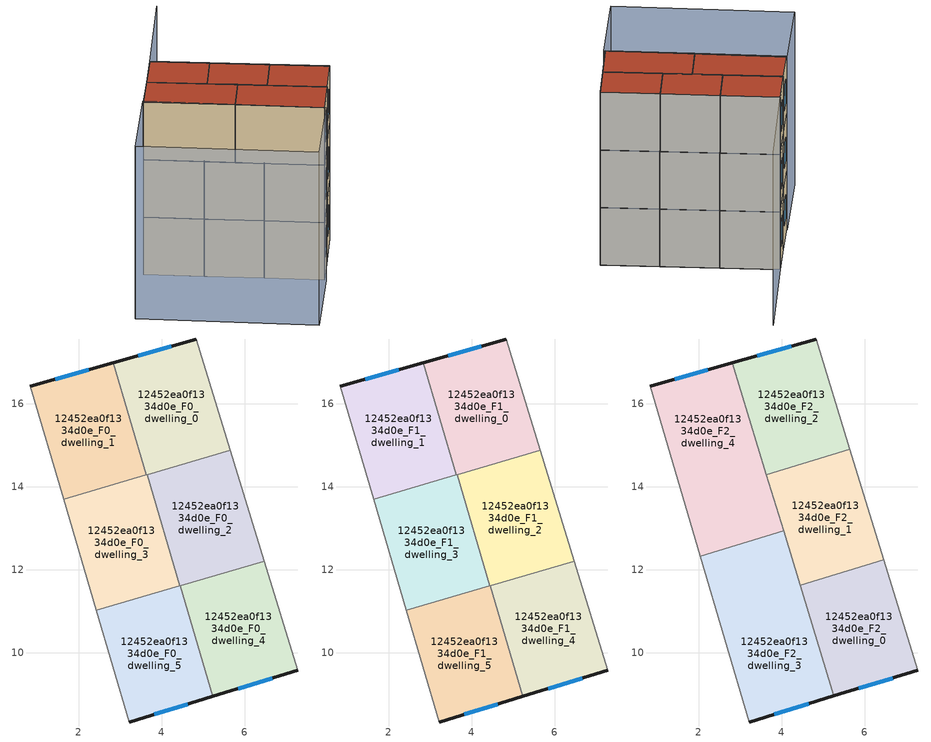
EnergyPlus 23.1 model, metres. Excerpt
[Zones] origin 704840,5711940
12452ea0f1334d0e_F0_dwelling_0
 floor ground (EU_floor_Construction): 5.66,14.88 4.84,17.56 2.84,16.99 3.63,14.29 z0
 wall outside (EU_wall_Construction): 2.84,16.99 4.84,17.56 z0:3
 wall to 12452ea0f1334d0e_F0_dwelling_1 (EU_wall_Construction): 3.63,14.29 2.84,16.99 z0:3
 wall adiabatic (EU_wall_Construction): 4.84,17.56 5.66,14.88 z0:3
 wall to 12452ea0f1334d0e_F0_dwelling_2 (EU_wall_Construction): 5.66,14.88 3.65,14.29 z0:3
 wall to 12452ea0f1334d0e_F0_dwelling_3 (EU_wall_Construction): 3.65,14.29 3.63,14.29 z0:3
 window (EU_Window_Construction): 3.44,17.16 4.24,17.39 z0.9:2.1
12452ea0f1334d0e_F0_dwelling_1
 floor ground (EU_floor_Construction): 3.63,14.29 2.84,16.99 0.84,16.42 1.64,13.7 z0
 wall outside (EU_wall_Construction): 0.84,16.42 2.84,16.99 z0:3
 wall adiabatic (EU_wall_Construction): 1.64,13.7 0.84,16.42 z0:3
 wall to 12452ea0f1334d0e_F0_dwelling_3 (EU_wall_Construction): 3.63,14.29 1.64,13.7 z0:3
 window (EU_Window_Construction): 1.44,16.59 2.24,16.82 z0.9:2.1
12452ea0f1334d0e_F0_dwelling_2
 floor ground (EU_floor_Construction): 6.47,12.21 5.66,14.88 3.65,14.29 4.44,11.61 z0
 wall to 12452ea0f1334d0e_F0_dwelling_3 (EU_wall_Construction): 4.44,11.61 3.65,14.29 z0:3
 wall adiabatic (EU_wall_Construction): 5.66,14.88 6.47,12.21 z0:3
 wall to 12452ea0f1334d0e_F0_dwelling_4 (EU_wall_Construction): 6.47,12.21 4.45,11.61 z0:3
 wall to 12452ea0f1334d0e_F0_dwelling_5 (EU_wall_Construction): 4.44,11.61,1.5 4.45,11.61,0 4.44,11.61,0
12452ea0f1334d0e_F0_dwelling_3
 floor ground (EU_floor_Construction): 4.44,11.61 3.65,14.29 1.64,13.7 2.43,11.02 z0
 wall adiabatic (EU_wall_Construction): 2.43,11.02 1.64,13.7 z0:3
 wall to 12452ea0f1334d0e_F0_dwelling_5 (EU_wall_Construction): 4.44,11.61 2.43,11.02 z0:3
12452ea0f1334d0e_F0_dwelling_4
 floor ground (EU_floor_Construction): 7.28,9.57 6.47,12.21 4.45,11.61 5.23,8.95 z0
 wall outside (EU_wall_Construction): 7.28,9.57 5.23,8.95 z0:3
 wall to 12452ea0f1334d0e_F0_dwelling_5 (EU_wall_Construction): 5.23,8.95 4.45,11.61 z0:3
 wall adiabatic (EU_wall_Construction): 6.47,12.21 7.28,9.57 z0:3
 window (EU_Window_Construction): 6.66,9.39 5.84,9.13 z0.9:2.1
12452ea0f1334d0e_F0_dwelling_5
 floor ground (EU_floor_Construction): 5.23,8.95 4.45,11.61 2.43,11.02 3.21,8.33 z0
 wall outside (EU_wall_Construction): 5.23,8.95 3.21,8.33 z0:3
 wall adiabatic (EU_wall_Construction): 3.21,8.33 2.43,11.02 z0:3
 window (EU_Window_Construction): 4.63,8.76 3.82,8.51 z0.9:2.1
12452ea0f1334d0e_F1_dwelling_0
 floor to 12452ea0f1334d0e_F0_dwelling_0 (EU_floor_Construction): 5.66,14.88 4.84,17.56 2.84,16.99 3.63,14.29 z3
 wall outside (EU_wall_Construction): 2.84,16.99 4.84,17.56 z3:6
 wall to 12452ea0f1334d0e_F1_dwelling_1 (EU_wall_Construction): 3.63,14.29 2.84,16.99 z3:6
 wall adiabatic (EU_wall_Construction): 4.84,17.56 5.66,14.88 z3:6
 wall to 12452ea0f1334d0e_F1_dwelling_2 (EU_wall_Construction): 5.66,14.88 3.65,14.29 z3:6
 wall to 12452ea0f1334d0e_F1_dwelling_3 (EU_wall_Construction): 3.65,14.29 3.63,14.29 z3:6
 window (EU_Window_Construction): 3.44,17.16 4.24,17.39 z3.9:5.1
12452ea0f1334d0e_F1_dwelling_1
 floor to 12452ea0f1334d0e_F0_dwelling_1 (EU_floor_Construction): 3.63,14.29 2.84,16.99 0.84,16.42 1.64,13.7 z3
 wall outside (EU_wall_Construction): 0.84,16.42 2.84,16.99 z3:6
 wall adiabatic (EU_wall_Construction): 1.64,13.7 0.84,16.42 z3:6
 wall to 12452ea0f1334d0e_F1_dwelling_3 (EU_wall_Construction): 3.63,14.29 1.64,13.7 z3:6
 window (EU_Window_Construction): 1.44,16.59 2.24,16.82 z3.9:5.1
12452ea0f1334d0e_F1_dwelling_2
 floor to 12452ea0f1334d0e_F0_dwelling_2 (EU_floor_Construction): 6.47,12.21 5.66,14.88 3.65,14.29 4.44,11.61 z3
 wall to 12452ea0f1334d0e_F1_dwelling_3 (EU_wall_Construction): 4.44,11.61 3.65,14.29 z3:6
 wall adiabatic (EU_wall_Construction): 5.66,14.88 6.47,12.21 z3:6
 wall to 12452ea0f1334d0e_F1_dwelling_4 (EU_wall_Construction): 6.47,12.21 4.45,11.61 z3:6
 wall to 12452ea0f1334d0e_F1_dwelling_5 (EU_wall_Construction): 4.44,11.61,4.5 4.45,11.61,3 4.44,11.61,3
12452ea0f1334d0e_F1_dwelling_3
 floor to 12452ea0f1334d0e_F0_dwelling_3 (EU_floor_Construction): 4.44,11.61 3.65,14.29 1.64,13.7 2.43,11.02 z3
 wall adiabatic (EU_wall_Construction): 2.43,11.02 1.64,13.7 z3:6
 wall to 12452ea0f1334d0e_F1_dwelling_5 (EU_wall_Construction): 4.44,11.61 2.43,11.02 z3:6
12452ea0f1334d0e_F1_dwelling_4
 floor to 12452ea0f1334d0e_F0_dwelling_4 (EU_floor_Construction): 7.28,9.57 6.47,12.21 4.45,11.61 5.23,8.95 z3
 wall outside (EU_wall_Construction): 7.28,9.57 5.23,8.95 z3:6
 wall to 12452ea0f1334d0e_F1_dwelling_5 (EU_wall_Construction): 5.23,8.95 4.45,11.61 z3:6
 wall adiabatic (EU_wall_Construction): 6.47,12.21 7.28,9.57 z3:6
 window (EU_Window_Construction): 6.66,9.39 5.84,9.13 z3.9:5.1
12452ea0f1334d0e_F1_dwelling_5
 floor to 12452ea0f1334d0e_F0_dwelling_5 (EU_floor_Construction): 5.23,8.95 4.45,11.61 2.43,11.02 3.21,8.33 z3
 wall outside (EU_wall_Construction): 5.23,8.95 3.21,8.33 z3:6
 wall adiabatic (EU_wall_Construction): 3.21,8.33 2.43,11.02 z3:6
 window (EU_Window_Construction): 4.63,8.76 3.82,8.51 z3.9:5.1
12452ea0f1334d0e_F2_dwelling_0
 floor to 12452ea0f1334d0e_F1_dwelling_4 (EU_floor_Construction): 7.28,9.57 6.47,12.21 4.45,11.61 5.26,8.96 z6
 floor to 12452ea0f1334d0e_F1_dwelling_2 (EU_floor_Construction): 6.47,12.21 6.46,12.24 4.45,11.62 4.45,11.61 z6
 wall outside (EU_wall_Construction): 7.28,9.57 5.26,8.96 z6:9
 wall to 12452ea0f1334d0e_F2_dwelling_1 (EU_wall_Construction): 4.45,11.62 6.46,12.24 z6:9
 wall adiabatic (EU_wall_Construction): 6.46,12.24 7.28,9.57 z6:9
 wall to 12452ea0f1334d0e_F2_dwelling_3 (EU_wall_Construction): 5.26,8.96 4.45,11.62 z6:9
 window (EU_Window_Construction): 6.67,9.39 5.86,9.14 z6.9:8.1
 roof outside (EU_roof_Construction): 6.46,12.24 7.28,9.57 5.26,8.96 4.45,11.62 z9
12452ea0f1334d0e_F2_dwelling_1
 floor to 12452ea0f1334d0e_F1_dwelling_2 (EU_floor_Construction): 6.46,12.24 5.66,14.88 3.65,14.29 4.19,12.46 4.45,11.62 z6
 floor to 12452ea0f1334d0e_F1_dwelling_0 (EU_floor_Construction): 5.66,14.88 5.65,14.91 3.63,14.29 z6
 floor to 12452ea0f1334d0e_F1_dwelling_3 (EU_floor_Construction): 4.19,12.46 3.65,14.29 3.64,14.29 z6
 wall to 12452ea0f1334d0e_F2_dwelling_2 (EU_wall_Construction): 3.63,14.29 5.65,14.91 z6:9
 wall adiabatic (EU_wall_Construction): 5.65,14.91 6.46,12.24 z6:9
 wall to 12452ea0f1334d0e_F2_dwelling_4 (EU_wall_Construction): 4.05,12.94 3.63,14.29 z6:9
 wall to 12452ea0f1334d0e_F2_dwelling_3 (EU_wall_Construction): 4.45,11.62 4.05,12.93 z6:9
 roof outside (EU_roof_Construction): 5.65,14.91 6.46,12.24 4.45,11.62 3.63,14.29 z9
12452ea0f1334d0e_F2_dwelling_2
 floor to 12452ea0f1334d0e_F1_dwelling_0 (EU_floor_Construction): 5.65,14.91 4.84,17.56 2.84,16.99 3.58,14.47 3.63,14.29 z6
 floor to 12452ea0f1334d0e_F1_dwelling_1 (EU_floor_Construction): 3.58,14.47 2.84,16.99 2.81,16.98 z6
 wall outside (EU_wall_Construction): 2.81,16.98 4.84,17.56 z6:9
 wall adiabatic (EU_wall_Construction): 4.84,17.56 5.65,14.91 z6:9
 wall to 12452ea0f1334d0e_F2_dwelling_4 (EU_wall_Construction): 3.63,14.29 2.81,16.98 z6:9
 window (EU_Window_Construction): 3.42,17.15 4.23,17.39 z6.9:8.1
 roof outside (EU_roof_Construction): 4.84,17.56 5.65,14.91 3.63,14.29 2.81,16.98 z9
12452ea0f1334d0e_F2_dwelling_3
 floor to 12452ea0f1334d0e_F1_dwelling_3 (EU_floor_Construction): 4.44,11.61 4.2,12.45 4.05,12.93 2.04,12.32 2.43,11.02 z6
 floor to 12452ea0f1334d0e_F1_dwelling_5 (EU_floor_Construction): 5.23,8.95 4.45,11.61 2.43,11.02 3.21,8.33 z6
 floor to 12452ea0f1334d0e_F1_dwelling_4 (EU_floor_Construction): 5.26,8.96 4.45,11.61 5.23,8.95 z6
 floor adiabatic (EU_floor_Construction): 5.26,8.96 4.45,11.61 4.62,11.03 z6
 wall outside (EU_wall_Construction): 5.26,8.96 3.21,8.33 z6:9
 wall adiabatic (EU_wall_Construction): 3.21,8.33 2.04,12.32 z6:9
 wall to 12452ea0f1334d0e_F2_dwelling_4 (EU_wall_Construction): 2.04,12.32 4.05,12.93 z6:9
 window (EU_Window_Construction): 4.65,8.77 3.83,8.52 z6.9:8.1
 roof outside (EU_roof_Construction): 4.05,12.93 5.26,8.96 3.21,8.33 2.04,12.32 z9
12452ea0f1334d0e_F2_dwelling_4
 floor to 12452ea0f1334d0e_F1_dwelling_1 (EU_floor_Construction): 3.63,14.29 3.59,14.43 2.81,16.98 0.84,16.42 1.64,13.7 z6
 floor to 12452ea0f1334d0e_F1_dwelling_3 (EU_floor_Construction): 4.05,12.93 3.63,14.29 1.64,13.7 2.04,12.32 z6
 wall outside (EU_wall_Construction): 0.84,16.42 2.81,16.98 z6:9
 wall adiabatic (EU_wall_Construction): 2.04,12.32 0.84,16.42 z6:9
 window (EU_Window_Construction): 1.43,16.59 2.22,16.81 z6.9:8.1
 roof outside (EU_roof_Construction): 2.81,16.98 4.05,12.93 2.04,12.32 0.84,16.42 z9
shading: 7.28,9.57 4.84,17.56 / 4.84,17.56 10.22,19.2 / -3.47,15.23 -1.11,7 / -1.13,7.01 -3.47,15.23 / -3.47,15.23 0.9,16.47 / 0.9,16.47 3.24,8.25 / 3.24,8.25 -1.13,7.01 z0:9
[Building]
EU S2 Campaign: North Axis=0; Terrain=City; Solar Distribution=FullExterior
[Site:Location]
London: Latitude=51.5; Longitude=-0.5; Time Zone=0; Elevation=25
[SizingPeriod:WeatherFileDays]
AnnualSizingPeriod: Begin Month=1; Begin Day of Month=1; End Month=12; End Day of Month=31; Day of Week for Start Day=Monday; Use Weather File Daylight Saving Period=No; Use Weather File Rain and Snow Indicators=No
[MATERIAL]
EU_InternalMass_Material: Roughness=MediumRough; Thickness=0.1; Conductivity=1; Density=1800; Specific Heat=900; Thermal Absorptance=0.9; Solar Absorptance=0.7; Visible Absorptance=0.7
[MATERIAL:NOMASS] Roughness=MediumRough; Thermal Absorptance=0.9; Solar Absorptance=0.7; Visible Absorptance=0.7
Name | Thermal Resistance
EU_wall_NoMass | 1.04674
EU_roof_NoMass | 4.32442
EU_floor_NoMass | 2.04616
[WINDOWMATERIAL:SIMPLEGLAZINGSYSTEM]
EU_Window_SimpleGlazing: UFactor=4.25843; Solar Heat Gain Coefficient=0.85; Visible Transmittance=0.85
[CONSTRUCTION]
EU_wall_Construction: EU_wall_NoMass
EU_roof_Construction: EU_roof_NoMass
EU_floor_Construction: EU_floor_NoMass
EU_InternalMass_Construction: EU_InternalMass_Material
EU_Window_Construction: EU_Window_SimpleGlazing
[ZONE] Type=1; Multiplier=1; Ceiling Height=autocalculate; Floor Area=autocalculate; Part of Total Floor Area=Yes
Name | Volume
12452ea0f1334d0e_F0_dwelling_0; 12452ea0f1334d0e_F1_dwelling_0; 12452ea0f1334d0e_F2_dwelling_0; 12452ea0f1334d0e_F2_dwelling_2; 12452ea0f1334d0e_F0_dwelling_3; 12452ea0f1334d0e_F1_dwelling_3 | 17.6316
12452ea0f1334d0e_F0_dwelling_1; 12452ea0f1334d0e_F1_dwelling_1; 12452ea0f1334d0e_F2_dwelling_1 | 17.6287
12452ea0f1334d0e_F0_dwelling_2; 12452ea0f1334d0e_F1_dwelling_2 | 17.6243
12452ea0f1334d0e_F2_dwelling_3 | 26.4419
12452ea0f1334d0e_F0_dwelling_4; 12452ea0f1334d0e_F1_dwelling_4 | 17.6294
12452ea0f1334d0e_F2_dwelling_4 | 26.4368
12452ea0f1334d0e_F0_dwelling_5; 12452ea0f1334d0e_F1_dwelling_5 | 17.6265
[INTERNALMASS] Construction=EU_InternalMass_Construction
Name | Zone or ZoneList | Surface Area
12452ea0f1334d0e_F0_dwelling_0_EU_InternalMass | 12452ea0f1334d0e_F0_dwelling_0 | 5.87695
12452ea0f1334d0e_F0_dwelling_1_EU_InternalMass | 12452ea0f1334d0e_F0_dwelling_1 | 5.87606
12452ea0f1334d0e_F0_dwelling_2_EU_InternalMass | 12452ea0f1334d0e_F0_dwelling_2 | 5.8746
12452ea0f1334d0e_F0_dwelling_3_EU_InternalMass | 12452ea0f1334d0e_F0_dwelling_3 | 5.87706
12452ea0f1334d0e_F0_dwelling_4_EU_InternalMass | 12452ea0f1334d0e_F0_dwelling_4 | 5.87646
12452ea0f1334d0e_F0_dwelling_5_EU_InternalMass | 12452ea0f1334d0e_F0_dwelling_5 | 5.8757
12452ea0f1334d0e_F1_dwelling_0_EU_InternalMass | 12452ea0f1334d0e_F1_dwelling_0 | 5.87695
12452ea0f1334d0e_F1_dwelling_1_EU_InternalMass | 12452ea0f1334d0e_F1_dwelling_1 | 5.87606
12452ea0f1334d0e_F1_dwelling_2_EU_InternalMass | 12452ea0f1334d0e_F1_dwelling_2 | 5.8746
12452ea0f1334d0e_F1_dwelling_3_EU_InternalMass | 12452ea0f1334d0e_F1_dwelling_3 | 5.87706
12452ea0f1334d0e_F1_dwelling_4_EU_InternalMass | 12452ea0f1334d0e_F1_dwelling_4 | 5.87646
12452ea0f1334d0e_F1_dwelling_5_EU_InternalMass | 12452ea0f1334d0e_F1_dwelling_5 | 5.8757
12452ea0f1334d0e_F2_dwelling_0_EU_InternalMass | 12452ea0f1334d0e_F2_dwelling_0 | 5.87707
12452ea0f1334d0e_F2_dwelling_1_EU_InternalMass | 12452ea0f1334d0e_F2_dwelling_1 | 5.8762
12452ea0f1334d0e_F2_dwelling_2_EU_InternalMass | 12452ea0f1334d0e_F2_dwelling_2 | 5.87707
12452ea0f1334d0e_F2_dwelling_3_EU_InternalMass | 12452ea0f1334d0e_F2_dwelling_3 | 8.81403
12452ea0f1334d0e_F2_dwelling_4_EU_InternalMass | 12452ea0f1334d0e_F2_dwelling_4 | 8.81239
[OTHEREQUIPMENT] Fuel Type=Electricity; Design Level Calculation Method=Watts/Area; Power per Zone Floor Area=1; Fraction Latent=0; Fraction Radiant=0; Fraction Lost=0; Carbon Dioxide Generation Rate=0; EndUse Subcategory=EU_Step8_InternalGains
Name | Zone or ZoneList or Space or SpaceList | Schedule
EU_Step8_InternalGain_12452ea0f1334d0e_F0_dwelling_0_f000 | 12452ea0f1334d0e_F0_dwelling_0 | EU_Step8_GainSchedule_12452ea0f1334d0e_F0_dwelling_0_f000
EU_Step8_InternalGain_12452ea0f1334d0e_F0_dwelling_1_f000 | 12452ea0f1334d0e_F0_dwelling_1 | EU_Step8_GainSchedule_12452ea0f1334d0e_F0_dwelling_1_f000
EU_Step8_InternalGain_12452ea0f1334d0e_F0_dwelling_2_f000 | 12452ea0f1334d0e_F0_dwelling_2 | EU_Step8_GainSchedule_12452ea0f1334d0e_F0_dwelling_2_f000
EU_Step8_InternalGain_12452ea0f1334d0e_F0_dwelling_3_f000 | 12452ea0f1334d0e_F0_dwelling_3 | EU_Step8_GainSchedule_12452ea0f1334d0e_F0_dwelling_3_f000
EU_Step8_InternalGain_12452ea0f1334d0e_F0_dwelling_4_f000 | 12452ea0f1334d0e_F0_dwelling_4 | EU_Step8_GainSchedule_12452ea0f1334d0e_F0_dwelling_4_f000
EU_Step8_InternalGain_12452ea0f1334d0e_F0_dwelling_5_f000 | 12452ea0f1334d0e_F0_dwelling_5 | EU_Step8_GainSchedule_12452ea0f1334d0e_F0_dwelling_5_f000
EU_Step8_InternalGain_12452ea0f1334d0e_F1_dwelling_0_f000 | 12452ea0f1334d0e_F1_dwelling_0 | EU_Step8_GainSchedule_12452ea0f1334d0e_F1_dwelling_0_f000
EU_Step8_InternalGain_12452ea0f1334d0e_F1_dwelling_1_f000 | 12452ea0f1334d0e_F1_dwelling_1 | EU_Step8_GainSchedule_12452ea0f1334d0e_F1_dwelling_1_f000
EU_Step8_InternalGain_12452ea0f1334d0e_F1_dwelling_2_f000 | 12452ea0f1334d0e_F1_dwelling_2 | EU_Step8_GainSchedule_12452ea0f1334d0e_F1_dwelling_2_f000
EU_Step8_InternalGain_12452ea0f1334d0e_F1_dwelling_3_f000 | 12452ea0f1334d0e_F1_dwelling_3 | EU_Step8_GainSchedule_12452ea0f1334d0e_F1_dwelling_3_f000
EU_Step8_InternalGain_12452ea0f1334d0e_F1_dwelling_4_f000 | 12452ea0f1334d0e_F1_dwelling_4 | EU_Step8_GainSchedule_12452ea0f1334d0e_F1_dwelling_4_f000
EU_Step8_InternalGain_12452ea0f1334d0e_F1_dwelling_5_f000 | 12452ea0f1334d0e_F1_dwelling_5 | EU_Step8_GainSchedule_12452ea0f1334d0e_F1_dwelling_5_f000
EU_Step8_InternalGain_12452ea0f1334d0e_F2_dwelling_0_f000 | 12452ea0f1334d0e_F2_dwelling_0 | EU_Step8_GainSchedule_12452ea0f1334d0e_F2_dwelling_0_f000
EU_Step8_InternalGain_12452ea0f1334d0e_F2_dwelling_1_f000 | 12452ea0f1334d0e_F2_dwelling_1 | EU_Step8_GainSchedule_12452ea0f1334d0e_F2_dwelling_1_f000
EU_Step8_InternalGain_12452ea0f1334d0e_F2_dwelling_2_f000 | 12452ea0f1334d0e_F2_dwelling_2 | EU_Step8_GainSchedule_12452ea0f1334d0e_F2_dwelling_2_f000
EU_Step8_InternalGain_12452ea0f1334d0e_F2_dwelling_3_f000 | 12452ea0f1334d0e_F2_dwelling_3 | EU_Step8_GainSchedule_12452ea0f1334d0e_F2_dwelling_3_f000
EU_Step8_InternalGain_12452ea0f1334d0e_F2_dwelling_4_f000 | 12452ea0f1334d0e_F2_dwelling_4 | EU_Step8_GainSchedule_12452ea0f1334d0e_F2_dwelling_4_f000
[ZONEVENTILATION:DESIGNFLOWRATE] Schedule=EU_AlwaysOn; Design Flow Rate Calculation Method=AirChanges/Hour; Air Changes per Hour=0.488719; Ventilation Type=Natural; Fan Pressure Rise=0; Fan Total Efficiency=1; Constant Term Coefficient=1; Temperature Term Coefficient=0; Velocity Term Coefficient=0; Velocity Squared Term Coefficient=0; Minimum Indoor Temperature=-100; Maximum Indoor Temperature=100; Delta Temperature=-100; Minimum Outdoor Temperature=-100; Maximum Outdoor Temperature=100; Maximum Wind Speed=40
Name | Zone or ZoneList or Space or SpaceList
EU_ConstantAir_12452ea0f1334d0e_F0_dwelling_0 | 12452ea0f1334d0e_F0_dwelling_0
EU_ConstantAir_12452ea0f1334d0e_F0_dwelling_1 | 12452ea0f1334d0e_F0_dwelling_1
EU_ConstantAir_12452ea0f1334d0e_F0_dwelling_2 | 12452ea0f1334d0e_F0_dwelling_2
EU_ConstantAir_12452ea0f1334d0e_F0_dwelling_3 | 12452ea0f1334d0e_F0_dwelling_3
EU_ConstantAir_12452ea0f1334d0e_F0_dwelling_4 | 12452ea0f1334d0e_F0_dwelling_4
EU_ConstantAir_12452ea0f1334d0e_F0_dwelling_5 | 12452ea0f1334d0e_F0_dwelling_5
EU_ConstantAir_12452ea0f1334d0e_F1_dwelling_0 | 12452ea0f1334d0e_F1_dwelling_0
EU_ConstantAir_12452ea0f1334d0e_F1_dwelling_1 | 12452ea0f1334d0e_F1_dwelling_1
EU_ConstantAir_12452ea0f1334d0e_F1_dwelling_2 | 12452ea0f1334d0e_F1_dwelling_2
EU_ConstantAir_12452ea0f1334d0e_F1_dwelling_3 | 12452ea0f1334d0e_F1_dwelling_3
EU_ConstantAir_12452ea0f1334d0e_F1_dwelling_4 | 12452ea0f1334d0e_F1_dwelling_4
EU_ConstantAir_12452ea0f1334d0e_F1_dwelling_5 | 12452ea0f1334d0e_F1_dwelling_5
EU_ConstantAir_12452ea0f1334d0e_F2_dwelling_0 | 12452ea0f1334d0e_F2_dwelling_0
EU_ConstantAir_12452ea0f1334d0e_F2_dwelling_1 | 12452ea0f1334d0e_F2_dwelling_1
EU_ConstantAir_12452ea0f1334d0e_F2_dwelling_2 | 12452ea0f1334d0e_F2_dwelling_2
EU_ConstantAir_12452ea0f1334d0e_F2_dwelling_3 | 12452ea0f1334d0e_F2_dwelling_3
EU_ConstantAir_12452ea0f1334d0e_F2_dwelling_4 | 12452ea0f1334d0e_F2_dwelling_4
[HVACTEMPLATE:THERMOSTAT] Constant Heating Setpoint=20; Constant Cooling Setpoint=50
EU_HeatOnly_12452ea0f1334d0e_F0_dwelling_0; EU_HeatOnly_12452ea0f1334d0e_F0_dwelling_1; EU_HeatOnly_12452ea0f1334d0e_F0_dwelling_2; EU_HeatOnly_12452ea0f1334d0e_F0_dwelling_3; EU_HeatOnly_12452ea0f1334d0e_F0_dwelling_4; EU_HeatOnly_12452ea0f1334d0e_F0_dwelling_5; EU_HeatOnly_12452ea0f1334d0e_F1_dwelling_0; EU_HeatOnly_12452ea0f1334d0e_F1_dwelling_1; EU_HeatOnly_12452ea0f1334d0e_F1_dwelling_2; EU_HeatOnly_12452ea0f1334d0e_F1_dwelling_3; EU_HeatOnly_12452ea0f1334d0e_F1_dwelling_4; EU_HeatOnly_12452ea0f1334d0e_F1_dwelling_5; EU_HeatOnly_12452ea0f1334d0e_F2_dwelling_0; EU_HeatOnly_12452ea0f1334d0e_F2_dwelling_1; EU_HeatOnly_12452ea0f1334d0e_F2_dwelling_2; EU_HeatOnly_12452ea0f1334d0e_F2_dwelling_3; EU_HeatOnly_12452ea0f1334d0e_F2_dwelling_4
[HVACTEMPLATE:ZONE:IDEALLOADSAIRSYSTEM] System Availability Schedule=EU_AlwaysOn; Maximum Heating Supply Air Temperature=50; Minimum Cooling Supply Air Temperature=13; Maximum Heating Supply Air Humidity Ratio=0.0156; Minimum Cooling Supply Air Humidity Ratio=0.0077; Heating Limit=NoLimit; Cooling Limit=NoLimit; Heating Availability Schedule=EU_AlwaysOn; Cooling Availability Schedule=EU_CoolingOff; Dehumidification Control Type=ConstantSensibleHeatRatio; Cooling Sensible Heat Ratio=0.7; Dehumidification Setpoint=60; Humidification Control Type=None; Humidification Setpoint=30; Outdoor Air Method=None; Outdoor Air Flow Rate per Person=0.00944; Outdoor Air Flow Rate per Zone Floor Area=0; Outdoor Air Flow Rate per Zone=0; Demand Controlled Ventilation Type=None; Outdoor Air Economizer Type=NoEconomizer; Heat Recovery Type=None; Sensible Heat Recovery Effectiveness=0.7; Latent Heat Recovery Effectiveness=0.65
Name | Template Thermostat
12452ea0f1334d0e_F0_dwelling_0 | EU_HeatOnly_12452ea0f1334d0e_F0_dwelling_0
12452ea0f1334d0e_F0_dwelling_1 | EU_HeatOnly_12452ea0f1334d0e_F0_dwelling_1
12452ea0f1334d0e_F0_dwelling_2 | EU_HeatOnly_12452ea0f1334d0e_F0_dwelling_2
12452ea0f1334d0e_F0_dwelling_3 | EU_HeatOnly_12452ea0f1334d0e_F0_dwelling_3
12452ea0f1334d0e_F0_dwelling_4 | EU_HeatOnly_12452ea0f1334d0e_F0_dwelling_4
12452ea0f1334d0e_F0_dwelling_5 | EU_HeatOnly_12452ea0f1334d0e_F0_dwelling_5
12452ea0f1334d0e_F1_dwelling_0 | EU_HeatOnly_12452ea0f1334d0e_F1_dwelling_0
12452ea0f1334d0e_F1_dwelling_1 | EU_HeatOnly_12452ea0f1334d0e_F1_dwelling_1
12452ea0f1334d0e_F1_dwelling_2 | EU_HeatOnly_12452ea0f1334d0e_F1_dwelling_2
12452ea0f1334d0e_F1_dwelling_3 | EU_HeatOnly_12452ea0f1334d0e_F1_dwelling_3
12452ea0f1334d0e_F1_dwelling_4 | EU_HeatOnly_12452ea0f1334d0e_F1_dwelling_4
12452ea0f1334d0e_F1_dwelling_5 | EU_HeatOnly_12452ea0f1334d0e_F1_dwelling_5
12452ea0f1334d0e_F2_dwelling_0 | EU_HeatOnly_12452ea0f1334d0e_F2_dwelling_0
12452ea0f1334d0e_F2_dwelling_1 | EU_HeatOnly_12452ea0f1334d0e_F2_dwelling_1
12452ea0f1334d0e_F2_dwelling_2 | EU_HeatOnly_12452ea0f1334d0e_F2_dwelling_2
12452ea0f1334d0e_F2_dwelling_3 | EU_HeatOnly_12452ea0f1334d0e_F2_dwelling_3
12452ea0f1334d0e_F2_dwelling_4 | EU_HeatOnly_12452ea0f1334d0e_F2_dwelling_4
[SIZING:ZONE] Zone Cooling Design Supply Air Temperature Input Method=SupplyAirTemperature; Zone Cooling Design Supply Air Temperature=13; Zone Heating Design Supply Air Temperature Input Method=SupplyAirTemperature; Zone Heating Design Supply Air Temperature=50; Zone Cooling Design Supply Air Humidity Ratio=0.008; Zone Heating Design Supply Air Humidity Ratio=0.008; Cooling Design Air Flow Method=DesignDay; Cooling Design Air Flow Rate=0; Cooling Minimum Air Flow per Zone Floor Area=0.000762; Cooling Minimum Air Flow=0; Cooling Minimum Air Flow Fraction=0.2; Heating Design Air Flow Method=DesignDay; Heating Design Air Flow Rate=0; Heating Maximum Air Flow per Zone Floor Area=0.002032; Heating Maximum Air Flow=0.141576; Heating Maximum Air Flow Fraction=0.3; Account for Dedicated Outdoor Air System=No; Dedicated Outdoor Air System Control Strategy=NeutralSupplyAir; Dedicated Outdoor Air Low Setpoint Temperature for Design=autosize; Dedicated Outdoor Air High Setpoint Temperature for Design=autosize; Zone Load Sizing Method=Sensible Load Only No Latent Load; Zone Latent Cooling Design Supply Air Humidity Ratio Input Method=HumidityRatioDifference; Zone Cooling Design Supply Air Humidity Ratio Difference=0.005; Zone Latent Heating Design Supply Air Humidity Ratio Input Method=HumidityRatioDifference; Zone Humidification Design Supply Air Humidity Ratio Difference=0.005
12452ea0f1334d0e_F0_dwelling_0; 12452ea0f1334d0e_F0_dwelling_1; 12452ea0f1334d0e_F0_dwelling_2; 12452ea0f1334d0e_F0_dwelling_3; 12452ea0f1334d0e_F0_dwelling_4; 12452ea0f1334d0e_F0_dwelling_5; 12452ea0f1334d0e_F1_dwelling_0; 12452ea0f1334d0e_F1_dwelling_1; 12452ea0f1334d0e_F1_dwelling_2; 12452ea0f1334d0e_F1_dwelling_3; 12452ea0f1334d0e_F1_dwelling_4; 12452ea0f1334d0e_F1_dwelling_5; 12452ea0f1334d0e_F2_dwelling_0; 12452ea0f1334d0e_F2_dwelling_1; 12452ea0f1334d0e_F2_dwelling_2; 12452ea0f1334d0e_F2_dwelling_3; 12452ea0f1334d0e_F2_dwelling_4
[SCHEDULE:CONSTANT]
Name | Hourly Value
EU_AlwaysOn | 1
EU_CoolingOff | 0
[SCHEDULE:FILE] Column Number=1; Rows to Skip at Top=0; Number of Hours of Data=8760; Column Separator=Comma; Interpolate to Timestep=No; Minutes per Item=60; Adjust Schedule for Daylight Savings=Yes
Name | File
EU_Step8_GainSchedule_12452ea0f1334d0e_F0_dwelling_0_f000 | ../../schedules/12452ea0f1334d0e/12452ea0f1334d0e_F0_dwelling_0_f000_gain.csv
EU_Step8_GainSchedule_12452ea0f1334d0e_F0_dwelling_1_f000 | ../../schedules/12452ea0f1334d0e/12452ea0f1334d0e_F0_dwelling_1_f000_gain.csv
EU_Step8_GainSchedule_12452ea0f1334d0e_F0_dwelling_2_f000 | ../../schedules/12452ea0f1334d0e/12452ea0f1334d0e_F0_dwelling_2_f000_gain.csv
EU_Step8_GainSchedule_12452ea0f1334d0e_F0_dwelling_3_f000 | ../../schedules/12452ea0f1334d0e/12452ea0f1334d0e_F0_dwelling_3_f000_gain.csv
EU_Step8_GainSchedule_12452ea0f1334d0e_F0_dwelling_4_f000 | ../../schedules/12452ea0f1334d0e/12452ea0f1334d0e_F0_dwelling_4_f000_gain.csv
EU_Step8_GainSchedule_12452ea0f1334d0e_F0_dwelling_5_f000 | ../../schedules/12452ea0f1334d0e/12452ea0f1334d0e_F0_dwelling_5_f000_gain.csv
EU_Step8_GainSchedule_12452ea0f1334d0e_F1_dwelling_0_f000 | ../../schedules/12452ea0f1334d0e/12452ea0f1334d0e_F1_dwelling_0_f000_gain.csv
EU_Step8_GainSchedule_12452ea0f1334d0e_F1_dwelling_1_f000 | ../../schedules/12452ea0f1334d0e/12452ea0f1334d0e_F1_dwelling_1_f000_gain.csv
EU_Step8_GainSchedule_12452ea0f1334d0e_F1_dwelling_2_f000 | ../../schedules/12452ea0f1334d0e/12452ea0f1334d0e_F1_dwelling_2_f000_gain.csv
EU_Step8_GainSchedule_12452ea0f1334d0e_F1_dwelling_3_f000 | ../../schedules/12452ea0f1334d0e/12452ea0f1334d0e_F1_dwelling_3_f000_gain.csv
EU_Step8_GainSchedule_12452ea0f1334d0e_F1_dwelling_4_f000 | ../../schedules/12452ea0f1334d0e/12452ea0f1334d0e_F1_dwelling_4_f000_gain.csv
EU_Step8_GainSchedule_12452ea0f1334d0e_F1_dwelling_5_f000 | ../../schedules/12452ea0f1334d0e/12452ea0f1334d0e_F1_dwelling_5_f000_gain.csv
EU_Step8_GainSchedule_12452ea0f1334d0e_F2_dwelling_0_f000 | ../../schedules/12452ea0f1334d0e/12452ea0f1334d0e_F2_dwelling_0_f000_gain.csv
EU_Step8_GainSchedule_12452ea0f1334d0e_F2_dwelling_1_f000 | ../../schedules/12452ea0f1334d0e/12452ea0f1334d0e_F2_dwelling_1_f000_gain.csv
EU_Step8_GainSchedule_12452ea0f1334d0e_F2_dwelling_2_f000 | ../../schedules/12452ea0f1334d0e/12452ea0f1334d0e_F2_dwelling_2_f000_gain.csv
EU_Step8_GainSchedule_12452ea0f1334d0e_F2_dwelling_3_f000 | ../../schedules/12452ea0f1334d0e/12452ea0f1334d0e_F2_dwelling_3_f000_gain.csv
EU_Step8_GainSchedule_12452ea0f1334d0e_F2_dwelling_4_f000 | ../../schedules/12452ea0f1334d0e/12452ea0f1334d0e_F2_dwelling_4_f000_gain.csv
